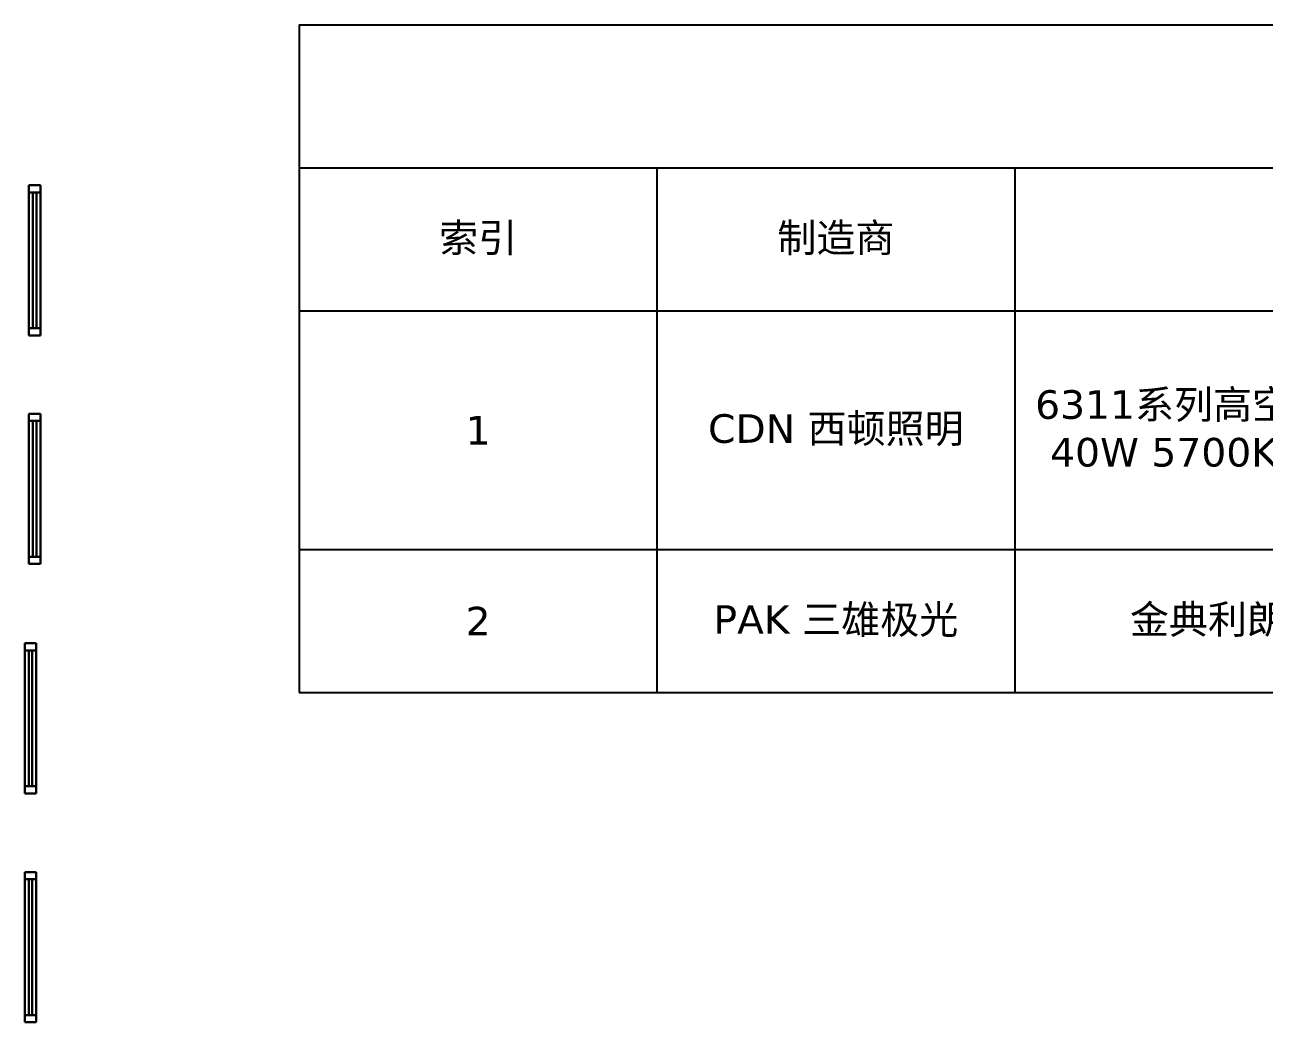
# Model space of a CAD drawing. Header units: inches. Extents: x -0.1 to 35.4, y -0.1 to 18.
# Drawn here: x 8.95 to 17.62, y 11.08 to 18.05 of the extents above; entities that cross this region are included whole.
import ezdxf

# ---------------------------------------------------------------- set-up
doc = ezdxf.new("R2010")
doc.units = ezdxf.units.IN
doc.header["$MEASUREMENT"] = 0
doc.layers.add('DLX_APERT', color=252, linetype='Continuous', true_color=0x969696)
doc.layers.add('DLX_LUMKEY', color=252, linetype='Continuous', true_color=0x969696)
doc.styles.add('TableTextStyle', font='')
doc.styles.get('TableTextStyle').set_extended_font_data('VERDANA.TTF')

# ---------------------------------------------------------------- blocks, each defined once
blk = doc.blocks.new('*T0')
at = {"layer": 'DLX_LUMKEY', "color": 0, "linetype": 'ByBlock', "lineweight": -2}
for p, q in [((0, 0), (24.5, 0)), ((0, 0), (0, -4.6686)), ((24.5, 0), (24.5, -4.6686)), ((0, -1), (24.5, -1)), ((2.5, -1), (2.5, -4.6686)), ((5, -1), (5, -4.6686)), ((9.5, -1), (9.5, -4.6686)), ((12, -1), (12, -4.6686)), ((14.5, -1), (14.5, -4.6686)), ((17, -1), (17, -4.6686)), ((19.5, -1), (19.5, -4.6686)), ((22, -1), (22, -4.6686)), ((0, -2), (24.5, -2)), ((0, -3.6686), (24.5, -3.6686)), ((0, -4.6686), (24.5, -4.6686))]:
    blk.add_line(p, q, dxfattribs=at)
at = {"layer": 'DLX_LUMKEY', "color": 0, "char_height": 0.2, "attachment_point": 5, "style": 'TableTextStyle'}
for s, insert, width in [('灯具列表 (建筑物 1, 楼层 1, 512会议室)', (12.25, -0.5), 24.38), ('索引', (1.25, -1.5), 2.38), ('制造商', (3.75, -1.5), 2.38), ('品名', (7.25, -1.5), 4.38), ('编号', (10.75, -1.5), 2.38), ('光源', (13.25, -1.5), 2.38), ('光通量', (15.75, -1.5), 2.38), ('维护系数', (18.25, -1.5), 2.38), ('瓦数', (20.75, -1.5), 2.38), ('数量', (23.25, -1.5), 2.38), ('1x Downlight CEAH-M6311 40W 5700K 55°_IESNA2002.IES', (13.25, -2.8343), 2.38), ('6311系列高空筒灯 CEAH-M6311 40W 5700K 55°（哑光白DW）', (7.25, -2.8343), 4.38), ('1', (1.25, -2.8343), 2.38), ('CDN 西顿照明', (3.75, -2.8343), 2.38), ('31016300211', (10.75, -2.8343), 2.38), ('2958 lm', (15.75, -2.8343), 2.38), ('0.80', (18.25, -2.8343), 2.38), ('38.9 W', (20.75, -2.8343), 2.38), ('16', (23.25, -2.8343), 2.38), ('1x PAK41101Y利朗微晶II明装灯盘', (13.25, -4.1686), 2.38), ('2', (1.25, -4.1686), 2.38), ('PAK 三雄极光', (3.75, -4.1686), 2.38), ('金典利朗微晶II明装灯盘', (7.25, -4.1686), 4.38), ('PAK41101Y', (10.75, -4.1686), 2.38), ('2880 lm', (15.75, -4.1686), 2.38), ('0.80', (18.25, -4.1686), 2.38), ('36 W', (20.75, -4.1686), 2.38), ('20', (23.25, -4.1686), 2.38)]:
    blk.add_mtext(s, dxfattribs=dict(at, insert=insert, width=width))

msp = doc.modelspace()

# ---------------------------------------------------------------- linework, layer by layer
at = {"layer": 'DLX_APERT'}
for points in [[(9.064, 16.9278, 0), (8.984, 16.9278, 0)], [(8.984, 16.9278, 0), (8.984, 15.8782, 0)], [(9.064, 16.9278, 0), (8.984, 16.9278, 0)], [(8.984, 16.9278, 0), (8.984, 16.9278, 0)], [(8.984, 16.9278, 0), (9.064, 16.9278, 0)], [(8.984, 15.8782, 0), (8.984, 16.9278, 0)], [(8.984, 16.9278, 0), (9.064, 16.9278, 0)], [(8.984, 15.8782, 0), (8.984, 16.9278, 0)], [(8.984, 16.9278, 0), (8.984, 16.9278, 0)], [(8.984, 16.9278, 0), (8.984, 15.8782, 0)], [(9.064, 15.8782, 0), (9.064, 16.9278, 0)], [(9.064, 16.9278, 0), (9.064, 16.9278, 0)], [(9.064, 16.9278, 0), (9.064, 15.8782, 0)], [(9.064, 15.8782, 0), (9.064, 16.9278, 0)], [(9.064, 16.9278, 0), (9.064, 16.9278, 0)], [(9.064, 16.9278, 0), (9.064, 15.8782, 0)], [(8.984, 15.9282, 0), (8.984, 16.8778, 0)], [(8.984, 16.8778, 0), (8.984, 16.8778, 0)], [(8.984, 16.8778, 0), (8.984, 15.9282, 0)], [(8.984, 15.9282, 0), (8.984, 16.8778, 0)], [(8.984, 16.8778, 0), (9.0115, 16.8778, 0)], [(9.0115, 16.8778, 0), (8.984, 16.8778, 0)], [(8.984, 16.8778, 0), (8.984, 16.8778, 0)], [(8.984, 16.8778, 0), (9.0115, 16.8778, 0)], [(9.0115, 16.8778, 0), (8.984, 16.8778, 0)], [(8.984, 16.8778, 0), (8.984, 15.9282, 0)], [(9.0115, 16.8778, 0), (9.0115, 15.9282, 0)], [(9.0115, 15.9282, 0), (9.0115, 16.8778, 0)], [(9.0115, 16.8778, 0), (9.0365, 16.8778, 0)], [(9.0115, 16.8778, 0), (9.0115, 16.8778, 0)], [(9.0115, 16.8778, 0), (9.0115, 16.8778, 0)], [(9.0115, 16.8778, 0), (9.0365, 16.8778, 0)], [(9.0365, 16.8778, 0), (9.0115, 16.8778, 0)], [(9.0115, 15.9282, 0), (9.0115, 16.8778, 0)], [(9.0115, 16.8778, 0), (9.0115, 15.9282, 0)], [(9.0365, 16.8778, 0), (9.0115, 16.8778, 0)], [(9.0365, 16.8778, 0), (9.0115, 16.8778, 0)], [(9.0115, 16.8778, 0), (9.0115, 15.9282, 0)], [(9.0115, 15.9282, 0), (9.0115, 16.8778, 0)], [(9.0115, 16.8778, 0), (9.0115, 16.8778, 0)], [(9.0115, 16.8778, 0), (9.0115, 15.9282, 0)], [(9.0365, 16.8778, 0), (9.0115, 16.8778, 0)], [(9.0115, 16.8778, 0), (9.0115, 16.8778, 0)], [(9.0115, 16.8778, 0), (9.0365, 16.8778, 0)], [(9.0115, 15.9282, 0), (9.0115, 16.8778, 0)], [(9.0115, 16.8778, 0), (9.0365, 16.8778, 0)], [(9.0365, 15.9282, 0), (9.0365, 16.8778, 0)], [(9.0365, 16.8778, 0), (9.064, 16.8778, 0)], [(9.0365, 16.8778, 0), (9.0365, 16.8778, 0)], [(9.0365, 16.8778, 0), (9.064, 16.8778, 0)], [(9.064, 16.8778, 0), (9.0365, 16.8778, 0)], [(9.0365, 16.8778, 0), (9.0365, 15.9282, 0)], [(9.064, 16.8778, 0), (9.0365, 16.8778, 0)], [(9.0365, 16.8778, 0), (9.0365, 15.9282, 0)], [(9.0365, 16.8778, 0), (9.0365, 16.8778, 0)], [(9.0365, 15.9282, 0), (9.0365, 16.8778, 0)], [(9.0365, 15.9282, 0), (9.0365, 16.8778, 0)], [(9.0365, 16.8778, 0), (9.0365, 16.8778, 0)], [(9.0365, 16.8778, 0), (9.0365, 15.9282, 0)], [(9.0365, 15.9282, 0), (9.0365, 16.8778, 0)], [(9.0365, 16.8778, 0), (9.0365, 16.8778, 0)], [(9.0365, 16.8778, 0), (9.0365, 15.9282, 0)], [(9.064, 15.9282, 0), (9.064, 16.8778, 0)], [(9.064, 16.8778, 0), (9.064, 16.8778, 0)], [(9.064, 16.8778, 0), (9.064, 15.9282, 0)], [(9.064, 16.8778, 0), (9.064, 15.9282, 0)], [(9.064, 16.8778, 0), (9.064, 16.8778, 0)], [(9.064, 15.9282, 0), (9.064, 16.8778, 0)], [(8.984, 15.9282, 0), (8.984, 15.9282, 0)], [(9.0115, 15.9282, 0), (8.984, 15.9282, 0)], [(8.984, 15.9282, 0), (9.0115, 15.9282, 0)], [(9.0115, 15.9282, 0), (8.984, 15.9282, 0)], [(8.984, 15.9282, 0), (8.984, 15.9282, 0)], [(8.984, 15.9282, 0), (9.0115, 15.9282, 0)], [(8.984, 15.8782, 0), (9.064, 15.8782, 0)], [(9.064, 15.8782, 0), (8.984, 15.8782, 0)], [(9.064, 15.8782, 0), (8.984, 15.8782, 0)], [(8.984, 15.8782, 0), (8.984, 15.8782, 0)], [(8.984, 15.8782, 0), (9.064, 15.8782, 0)], [(8.984, 15.8782, 0), (8.984, 15.8782, 0)], [(9.0365, 15.9282, 0), (9.0115, 15.9282, 0)], [(9.0115, 15.9282, 0), (9.0365, 15.9282, 0)], [(9.0115, 15.9282, 0), (9.0115, 15.9282, 0)], [(9.0115, 15.9282, 0), (9.0115, 15.9282, 0)], [(9.0115, 15.9282, 0), (9.0365, 15.9282, 0)], [(9.0365, 15.9282, 0), (9.0115, 15.9282, 0)], [(9.0115, 15.9282, 0), (9.0365, 15.9282, 0)], [(9.0115, 15.9282, 0), (9.0115, 15.9282, 0)], [(9.0365, 15.9282, 0), (9.0115, 15.9282, 0)], [(9.0365, 15.9282, 0), (9.0115, 15.9282, 0)], [(9.0115, 15.9282, 0), (9.0115, 15.9282, 0)], [(9.0115, 15.9282, 0), (9.0365, 15.9282, 0)], [(9.064, 15.9282, 0), (9.0365, 15.9282, 0)], [(9.0365, 15.9282, 0), (9.0365, 15.9282, 0)], [(9.0365, 15.9282, 0), (9.064, 15.9282, 0)], [(9.064, 15.9282, 0), (9.0365, 15.9282, 0)], [(9.0365, 15.9282, 0), (9.064, 15.9282, 0)], [(9.0365, 15.9282, 0), (9.0365, 15.9282, 0)], [(9.0365, 15.9282, 0), (9.0365, 15.9282, 0)], [(9.0365, 15.9282, 0), (9.0365, 15.9282, 0)], [(9.064, 15.9282, 0), (9.064, 15.9282, 0)], [(9.064, 15.9282, 0), (9.064, 15.9282, 0)], [(9.064, 15.8782, 0), (9.064, 15.8782, 0)], [(9.064, 15.8782, 0), (9.064, 15.8782, 0)], [(9.064, 15.3308, 0), (8.984, 15.3308, 0)], [(8.984, 15.3308, 0), (8.984, 14.2812, 0)], [(9.064, 15.3308, 0), (8.984, 15.3308, 0)], [(8.984, 15.3308, 0), (8.984, 15.3308, 0)], [(8.984, 15.3308, 0), (9.064, 15.3308, 0)], [(8.984, 14.2812, 0), (8.984, 15.3308, 0)], [(8.984, 15.3308, 0), (9.064, 15.3308, 0)], [(8.984, 14.2812, 0), (8.984, 15.3308, 0)], [(8.984, 15.3308, 0), (8.984, 15.3308, 0)], [(8.984, 15.3308, 0), (8.984, 14.2812, 0)], [(8.984, 14.3312, 0), (8.984, 15.2808, 0)], [(8.984, 15.2808, 0), (8.984, 15.2808, 0)], [(8.984, 15.2808, 0), (8.984, 14.3312, 0)], [(8.984, 14.3312, 0), (8.984, 15.2808, 0)], [(8.984, 15.2808, 0), (9.0115, 15.2808, 0)], [(9.0115, 15.2808, 0), (8.984, 15.2808, 0)], [(8.984, 15.2808, 0), (8.984, 15.2808, 0)], [(8.984, 15.2808, 0), (9.0115, 15.2808, 0)], [(9.0115, 15.2808, 0), (8.984, 15.2808, 0)], [(8.984, 15.2808, 0), (8.984, 14.3312, 0)], [(9.0115, 15.2808, 0), (9.0115, 14.3312, 0)], [(9.0115, 14.3312, 0), (9.0115, 15.2808, 0)], [(9.0115, 15.2808, 0), (9.0365, 15.2808, 0)], [(9.0115, 15.2808, 0), (9.0115, 15.2808, 0)], [(9.0115, 15.2808, 0), (9.0115, 15.2808, 0)], [(9.0115, 15.2808, 0), (9.0365, 15.2808, 0)], [(9.0365, 15.2808, 0), (9.0115, 15.2808, 0)], [(9.0115, 14.3312, 0), (9.0115, 15.2808, 0)], [(9.0115, 15.2808, 0), (9.0115, 14.3312, 0)], [(9.0365, 15.2808, 0), (9.0115, 15.2808, 0)], [(9.0365, 15.2808, 0), (9.0115, 15.2808, 0)], [(9.0115, 15.2808, 0), (9.0115, 14.3312, 0)], [(9.0115, 14.3312, 0), (9.0115, 15.2808, 0)], [(9.0115, 15.2808, 0), (9.0115, 15.2808, 0)], [(9.0115, 15.2808, 0), (9.0115, 14.3312, 0)], [(9.0365, 15.2808, 0), (9.0115, 15.2808, 0)], [(9.0115, 15.2808, 0), (9.0115, 15.2808, 0)], [(9.0115, 15.2808, 0), (9.0365, 15.2808, 0)], [(9.0115, 14.3312, 0), (9.0115, 15.2808, 0)], [(9.0115, 15.2808, 0), (9.0365, 15.2808, 0)], [(9.0365, 14.3312, 0), (9.0365, 15.2808, 0)], [(9.0365, 15.2808, 0), (9.064, 15.2808, 0)], [(9.0365, 15.2808, 0), (9.0365, 15.2808, 0)], [(9.0365, 15.2808, 0), (9.064, 15.2808, 0)], [(9.064, 15.2808, 0), (9.0365, 15.2808, 0)], [(9.0365, 15.2808, 0), (9.0365, 14.3312, 0)], [(9.064, 15.2808, 0), (9.0365, 15.2808, 0)], [(9.0365, 15.2808, 0), (9.0365, 14.3312, 0)], [(9.0365, 15.2808, 0), (9.0365, 15.2808, 0)], [(9.0365, 14.3312, 0), (9.0365, 15.2808, 0)], [(9.0365, 14.3312, 0), (9.0365, 15.2808, 0)], [(9.0365, 15.2808, 0), (9.0365, 15.2808, 0)], [(9.0365, 15.2808, 0), (9.0365, 14.3312, 0)], [(9.0365, 14.3312, 0), (9.0365, 15.2808, 0)], [(9.0365, 15.2808, 0), (9.0365, 15.2808, 0)], [(9.0365, 15.2808, 0), (9.0365, 14.3312, 0)], [(9.064, 14.2812, 0), (9.064, 15.3308, 0)], [(9.064, 15.3308, 0), (9.064, 15.3308, 0)], [(9.064, 15.3308, 0), (9.064, 14.2812, 0)], [(9.064, 14.2812, 0), (9.064, 15.3308, 0)], [(9.064, 15.3308, 0), (9.064, 15.3308, 0)], [(9.064, 15.3308, 0), (9.064, 14.2812, 0)], [(9.064, 14.3312, 0), (9.064, 15.2808, 0)], [(9.064, 15.2808, 0), (9.064, 15.2808, 0)], [(9.064, 15.2808, 0), (9.064, 14.3312, 0)], [(9.064, 15.2808, 0), (9.064, 14.3312, 0)], [(9.064, 15.2808, 0), (9.064, 15.2808, 0)], [(9.064, 14.3312, 0), (9.064, 15.2808, 0)], [(8.984, 14.3312, 0), (8.984, 14.3312, 0)], [(9.0115, 14.3312, 0), (8.984, 14.3312, 0)], [(8.984, 14.3312, 0), (9.0115, 14.3312, 0)], [(9.0115, 14.3312, 0), (8.984, 14.3312, 0)], [(8.984, 14.3312, 0), (8.984, 14.3312, 0)], [(8.984, 14.3312, 0), (9.0115, 14.3312, 0)], [(9.0365, 14.3312, 0), (9.0115, 14.3312, 0)], [(9.0115, 14.3312, 0), (9.0365, 14.3312, 0)], [(9.0115, 14.3312, 0), (9.0115, 14.3312, 0)], [(9.0115, 14.3312, 0), (9.0115, 14.3312, 0)], [(9.0115, 14.3312, 0), (9.0365, 14.3312, 0)], [(9.0365, 14.3312, 0), (9.0115, 14.3312, 0)], [(9.0115, 14.3312, 0), (9.0365, 14.3312, 0)], [(9.0115, 14.3312, 0), (9.0115, 14.3312, 0)], [(9.0365, 14.3312, 0), (9.0115, 14.3312, 0)], [(9.0365, 14.3312, 0), (9.0115, 14.3312, 0)], [(9.0115, 14.3312, 0), (9.0115, 14.3312, 0)], [(9.0115, 14.3312, 0), (9.0365, 14.3312, 0)], [(9.064, 14.3312, 0), (9.0365, 14.3312, 0)], [(9.0365, 14.3312, 0), (9.0365, 14.3312, 0)], [(9.0365, 14.3312, 0), (9.064, 14.3312, 0)], [(9.064, 14.3312, 0), (9.0365, 14.3312, 0)], [(9.0365, 14.3312, 0), (9.064, 14.3312, 0)], [(9.0365, 14.3312, 0), (9.0365, 14.3312, 0)], [(9.0365, 14.3312, 0), (9.0365, 14.3312, 0)], [(9.0365, 14.3312, 0), (9.0365, 14.3312, 0)], [(9.064, 14.3312, 0), (9.064, 14.3312, 0)], [(9.064, 14.3312, 0), (9.064, 14.3312, 0)], [(8.984, 14.2812, 0), (9.064, 14.2812, 0)], [(9.064, 14.2812, 0), (8.984, 14.2812, 0)], [(9.064, 14.2812, 0), (8.984, 14.2812, 0)], [(8.984, 14.2812, 0), (8.984, 14.2812, 0)], [(8.984, 14.2812, 0), (9.064, 14.2812, 0)], [(8.984, 14.2812, 0), (8.984, 14.2812, 0)], [(9.064, 14.2812, 0), (9.064, 14.2812, 0)], [(9.064, 14.2812, 0), (9.064, 14.2812, 0)], [(9.035, 13.7268, 0), (8.955, 13.7268, 0)], [(8.955, 13.7268, 0), (8.955, 12.6772, 0)], [(9.035, 13.7268, 0), (8.955, 13.7268, 0)], [(8.955, 13.7268, 0), (8.955, 13.7268, 0)], [(8.955, 13.7268, 0), (9.035, 13.7268, 0)], [(8.955, 12.6772, 0), (8.955, 13.7268, 0)], [(8.955, 13.7268, 0), (9.035, 13.7268, 0)], [(8.955, 12.6772, 0), (8.955, 13.7268, 0)], [(8.955, 13.7268, 0), (8.955, 13.7268, 0)], [(8.955, 13.7268, 0), (8.955, 12.6772, 0)], [(9.035, 12.6772, 0), (9.035, 13.7268, 0)], [(9.035, 13.7268, 0), (9.035, 13.7268, 0)], [(9.035, 13.7268, 0), (9.035, 12.6772, 0)], [(9.035, 12.6772, 0), (9.035, 13.7268, 0)], [(9.035, 13.7268, 0), (9.035, 13.7268, 0)], [(9.035, 13.7268, 0), (9.035, 12.6772, 0)], [(8.955, 12.7272, 0), (8.955, 13.6768, 0)], [(8.955, 13.6768, 0), (8.955, 13.6768, 0)], [(8.955, 13.6768, 0), (8.955, 12.7272, 0)], [(8.955, 12.7272, 0), (8.955, 13.6768, 0)], [(8.955, 13.6768, 0), (8.9825, 13.6768, 0)], [(8.9825, 13.6768, 0), (8.955, 13.6768, 0)], [(8.955, 13.6768, 0), (8.955, 13.6768, 0)], [(8.955, 13.6768, 0), (8.9825, 13.6768, 0)], [(8.9825, 13.6768, 0), (8.955, 13.6768, 0)], [(8.955, 13.6768, 0), (8.955, 12.7272, 0)], [(8.9825, 13.6768, 0), (8.9825, 12.7272, 0)], [(8.9825, 12.7272, 0), (8.9825, 13.6768, 0)], [(8.9825, 13.6768, 0), (9.0075, 13.6768, 0)], [(8.9825, 13.6768, 0), (8.9825, 13.6768, 0)], [(8.9825, 13.6768, 0), (8.9825, 13.6768, 0)], [(8.9825, 13.6768, 0), (9.0075, 13.6768, 0)], [(9.0075, 13.6768, 0), (8.9825, 13.6768, 0)], [(8.9825, 12.7272, 0), (8.9825, 13.6768, 0)], [(8.9825, 13.6768, 0), (8.9825, 12.7272, 0)], [(9.0075, 13.6768, 0), (8.9825, 13.6768, 0)], [(9.0075, 13.6768, 0), (8.9825, 13.6768, 0)], [(8.9825, 13.6768, 0), (8.9825, 12.7272, 0)], [(8.9825, 12.7272, 0), (8.9825, 13.6768, 0)], [(8.9825, 13.6768, 0), (8.9825, 13.6768, 0)], [(8.9825, 13.6768, 0), (8.9825, 12.7272, 0)], [(9.0075, 13.6768, 0), (8.9825, 13.6768, 0)], [(8.9825, 13.6768, 0), (8.9825, 13.6768, 0)], [(8.9825, 13.6768, 0), (9.0075, 13.6768, 0)], [(8.9825, 12.7272, 0), (8.9825, 13.6768, 0)], [(8.9825, 13.6768, 0), (9.0075, 13.6768, 0)], [(9.0075, 12.7272, 0), (9.0075, 13.6768, 0)], [(9.0075, 13.6768, 0), (9.035, 13.6768, 0)], [(9.0075, 13.6768, 0), (9.0075, 13.6768, 0)], [(9.0075, 13.6768, 0), (9.035, 13.6768, 0)], [(9.035, 13.6768, 0), (9.0075, 13.6768, 0)], [(9.0075, 13.6768, 0), (9.0075, 12.7272, 0)], [(9.035, 13.6768, 0), (9.0075, 13.6768, 0)], [(9.0075, 13.6768, 0), (9.0075, 12.7272, 0)], [(9.0075, 13.6768, 0), (9.0075, 13.6768, 0)], [(9.0075, 12.7272, 0), (9.0075, 13.6768, 0)], [(9.0075, 12.7272, 0), (9.0075, 13.6768, 0)], [(9.0075, 13.6768, 0), (9.0075, 13.6768, 0)], [(9.0075, 13.6768, 0), (9.0075, 12.7272, 0)], [(9.0075, 12.7272, 0), (9.0075, 13.6768, 0)], [(9.0075, 13.6768, 0), (9.0075, 13.6768, 0)], [(9.0075, 13.6768, 0), (9.0075, 12.7272, 0)], [(9.035, 12.7272, 0), (9.035, 13.6768, 0)], [(9.035, 13.6768, 0), (9.035, 13.6768, 0)], [(9.035, 13.6768, 0), (9.035, 12.7272, 0)], [(9.035, 13.6768, 0), (9.035, 12.7272, 0)], [(9.035, 13.6768, 0), (9.035, 13.6768, 0)], [(9.035, 12.7272, 0), (9.035, 13.6768, 0)], [(8.955, 12.7272, 0), (8.955, 12.7272, 0)], [(8.9825, 12.7272, 0), (8.955, 12.7272, 0)], [(8.955, 12.7272, 0), (8.9825, 12.7272, 0)], [(8.9825, 12.7272, 0), (8.955, 12.7272, 0)], [(8.955, 12.7272, 0), (8.955, 12.7272, 0)], [(8.955, 12.7272, 0), (8.9825, 12.7272, 0)], [(8.955, 12.6772, 0), (9.035, 12.6772, 0)], [(9.035, 12.6772, 0), (8.955, 12.6772, 0)], [(9.035, 12.6772, 0), (8.955, 12.6772, 0)], [(8.955, 12.6772, 0), (8.955, 12.6772, 0)], [(8.955, 12.6772, 0), (9.035, 12.6772, 0)], [(8.955, 12.6772, 0), (8.955, 12.6772, 0)], [(9.0075, 12.7272, 0), (8.9825, 12.7272, 0)], [(8.9825, 12.7272, 0), (9.0075, 12.7272, 0)], [(8.9825, 12.7272, 0), (8.9825, 12.7272, 0)], [(8.9825, 12.7272, 0), (8.9825, 12.7272, 0)], [(8.9825, 12.7272, 0), (9.0075, 12.7272, 0)], [(9.0075, 12.7272, 0), (8.9825, 12.7272, 0)], [(8.9825, 12.7272, 0), (9.0075, 12.7272, 0)], [(8.9825, 12.7272, 0), (8.9825, 12.7272, 0)], [(9.0075, 12.7272, 0), (8.9825, 12.7272, 0)], [(9.0075, 12.7272, 0), (8.9825, 12.7272, 0)], [(8.9825, 12.7272, 0), (8.9825, 12.7272, 0)], [(8.9825, 12.7272, 0), (9.0075, 12.7272, 0)], [(9.035, 12.7272, 0), (9.0075, 12.7272, 0)], [(9.0075, 12.7272, 0), (9.0075, 12.7272, 0)], [(9.0075, 12.7272, 0), (9.035, 12.7272, 0)], [(9.035, 12.7272, 0), (9.0075, 12.7272, 0)], [(9.0075, 12.7272, 0), (9.035, 12.7272, 0)], [(9.0075, 12.7272, 0), (9.0075, 12.7272, 0)], [(9.0075, 12.7272, 0), (9.0075, 12.7272, 0)], [(9.0075, 12.7272, 0), (9.0075, 12.7272, 0)], [(9.035, 12.7272, 0), (9.035, 12.7272, 0)], [(9.035, 12.7272, 0), (9.035, 12.7272, 0)], [(9.035, 12.6772, 0), (9.035, 12.6772, 0)], [(9.035, 12.6772, 0), (9.035, 12.6772, 0)], [(9.035, 12.1269, 0), (8.955, 12.1269, 0)], [(8.955, 12.1269, 0), (8.955, 11.0774, 0)], [(9.035, 12.1269, 0), (8.955, 12.1269, 0)], [(8.955, 12.1269, 0), (8.955, 12.1269, 0)], [(8.955, 12.1269, 0), (9.035, 12.1269, 0)], [(8.955, 11.0774, 0), (8.955, 12.1269, 0)], [(8.955, 12.1269, 0), (9.035, 12.1269, 0)], [(8.955, 11.0774, 0), (8.955, 12.1269, 0)], [(8.955, 12.1269, 0), (8.955, 12.1269, 0)], [(8.955, 12.1269, 0), (8.955, 11.0774, 0)], [(9.035, 11.0774, 0), (9.035, 12.1269, 0)], [(9.035, 12.1269, 0), (9.035, 12.1269, 0)], [(9.035, 12.1269, 0), (9.035, 11.0774, 0)], [(9.035, 11.0774, 0), (9.035, 12.1269, 0)], [(9.035, 12.1269, 0), (9.035, 12.1269, 0)], [(9.035, 12.1269, 0), (9.035, 11.0774, 0)], [(8.955, 11.1274, 0), (8.955, 12.0769, 0)], [(8.955, 12.0769, 0), (8.955, 12.0769, 0)], [(8.955, 12.0769, 0), (8.955, 11.1274, 0)], [(8.955, 11.1274, 0), (8.955, 12.0769, 0)], [(8.955, 12.0769, 0), (8.9825, 12.0769, 0)], [(8.9825, 12.0769, 0), (8.955, 12.0769, 0)], [(8.955, 12.0769, 0), (8.955, 12.0769, 0)], [(8.955, 12.0769, 0), (8.9825, 12.0769, 0)], [(8.9825, 12.0769, 0), (8.955, 12.0769, 0)], [(8.955, 12.0769, 0), (8.955, 11.1274, 0)], [(8.9825, 12.0769, 0), (8.9825, 11.1274, 0)], [(8.9825, 11.1274, 0), (8.9825, 12.0769, 0)], [(8.9825, 12.0769, 0), (9.0075, 12.0769, 0)], [(8.9825, 12.0769, 0), (8.9825, 12.0769, 0)], [(8.9825, 12.0769, 0), (8.9825, 12.0769, 0)], [(8.9825, 12.0769, 0), (9.0075, 12.0769, 0)], [(9.0075, 12.0769, 0), (8.9825, 12.0769, 0)], [(8.9825, 11.1274, 0), (8.9825, 12.0769, 0)], [(8.9825, 12.0769, 0), (8.9825, 11.1274, 0)], [(9.0075, 12.0769, 0), (8.9825, 12.0769, 0)], [(9.0075, 12.0769, 0), (8.9825, 12.0769, 0)], [(8.9825, 12.0769, 0), (8.9825, 11.1274, 0)], [(8.9825, 11.1274, 0), (8.9825, 12.0769, 0)], [(8.9825, 12.0769, 0), (8.9825, 12.0769, 0)], [(8.9825, 12.0769, 0), (8.9825, 11.1274, 0)], [(9.0075, 12.0769, 0), (8.9825, 12.0769, 0)], [(8.9825, 12.0769, 0), (8.9825, 12.0769, 0)], [(8.9825, 12.0769, 0), (9.0075, 12.0769, 0)], [(8.9825, 11.1274, 0), (8.9825, 12.0769, 0)], [(8.9825, 12.0769, 0), (9.0075, 12.0769, 0)], [(9.0075, 11.1274, 0), (9.0075, 12.0769, 0)], [(9.0075, 12.0769, 0), (9.035, 12.0769, 0)], [(9.0075, 12.0769, 0), (9.0075, 12.0769, 0)], [(9.0075, 12.0769, 0), (9.035, 12.0769, 0)], [(9.035, 12.0769, 0), (9.0075, 12.0769, 0)], [(9.0075, 12.0769, 0), (9.0075, 11.1274, 0)], [(9.035, 12.0769, 0), (9.0075, 12.0769, 0)], [(9.0075, 12.0769, 0), (9.0075, 11.1274, 0)], [(9.0075, 12.0769, 0), (9.0075, 12.0769, 0)], [(9.0075, 11.1274, 0), (9.0075, 12.0769, 0)], [(9.0075, 11.1274, 0), (9.0075, 12.0769, 0)], [(9.0075, 12.0769, 0), (9.0075, 12.0769, 0)], [(9.0075, 12.0769, 0), (9.0075, 11.1274, 0)], [(9.0075, 11.1274, 0), (9.0075, 12.0769, 0)], [(9.0075, 12.0769, 0), (9.0075, 12.0769, 0)], [(9.0075, 12.0769, 0), (9.0075, 11.1274, 0)], [(9.035, 11.1274, 0), (9.035, 12.0769, 0)], [(9.035, 12.0769, 0), (9.035, 12.0769, 0)], [(9.035, 12.0769, 0), (9.035, 11.1274, 0)], [(9.035, 12.0769, 0), (9.035, 11.1274, 0)], [(9.035, 12.0769, 0), (9.035, 12.0769, 0)], [(9.035, 11.1274, 0), (9.035, 12.0769, 0)], [(8.955, 11.1274, 0), (8.955, 11.1274, 0)], [(8.9825, 11.1274, 0), (8.955, 11.1274, 0)], [(8.955, 11.1274, 0), (8.9825, 11.1274, 0)], [(8.9825, 11.1274, 0), (8.955, 11.1274, 0)], [(8.955, 11.1274, 0), (8.955, 11.1274, 0)], [(8.955, 11.1274, 0), (8.9825, 11.1274, 0)], [(9.0075, 11.1274, 0), (8.9825, 11.1274, 0)], [(8.9825, 11.1274, 0), (9.0075, 11.1274, 0)], [(8.9825, 11.1274, 0), (8.9825, 11.1274, 0)], [(8.9825, 11.1274, 0), (8.9825, 11.1274, 0)], [(8.9825, 11.1274, 0), (9.0075, 11.1274, 0)], [(9.0075, 11.1274, 0), (8.9825, 11.1274, 0)], [(8.9825, 11.1274, 0), (9.0075, 11.1274, 0)], [(8.9825, 11.1274, 0), (8.9825, 11.1274, 0)], [(9.0075, 11.1274, 0), (8.9825, 11.1274, 0)], [(9.0075, 11.1274, 0), (8.9825, 11.1274, 0)], [(8.9825, 11.1274, 0), (8.9825, 11.1274, 0)], [(8.9825, 11.1274, 0), (9.0075, 11.1274, 0)], [(9.035, 11.1274, 0), (9.0075, 11.1274, 0)], [(9.0075, 11.1274, 0), (9.0075, 11.1274, 0)], [(9.0075, 11.1274, 0), (9.035, 11.1274, 0)], [(9.035, 11.1274, 0), (9.0075, 11.1274, 0)], [(9.0075, 11.1274, 0), (9.035, 11.1274, 0)], [(9.0075, 11.1274, 0), (9.0075, 11.1274, 0)], [(9.0075, 11.1274, 0), (9.0075, 11.1274, 0)], [(9.0075, 11.1274, 0), (9.0075, 11.1274, 0)], [(9.035, 11.1274, 0), (9.035, 11.1274, 0)], [(9.035, 11.1274, 0), (9.035, 11.1274, 0)], [(8.955, 11.0774, 0), (9.035, 11.0774, 0)], [(9.035, 11.0774, 0), (8.955, 11.0774, 0)], [(9.035, 11.0774, 0), (8.955, 11.0774, 0)], [(8.955, 11.0774, 0), (8.955, 11.0774, 0)], [(8.955, 11.0774, 0), (9.035, 11.0774, 0)], [(8.955, 11.0774, 0), (8.955, 11.0774, 0)], [(9.035, 11.0774, 0), (9.035, 11.0774, 0)], [(9.035, 11.0774, 0), (9.035, 11.0774, 0)]]:
    msp.add_polyline3d(points, dxfattribs=at)

# ---------------------------------------------------------------- block references
msp.add_blockref('*T0', (10.873, 18.05))

doc.saveas('drawing.dxf')
